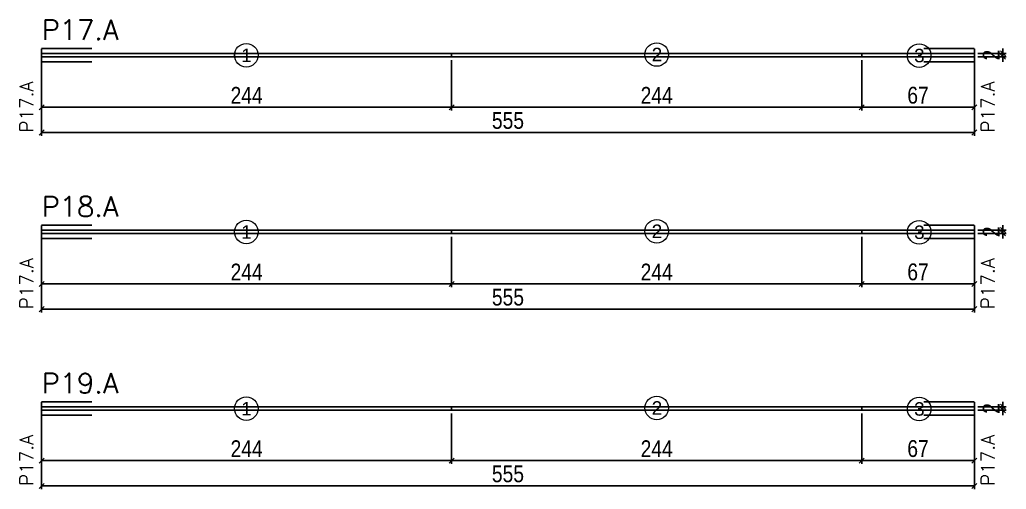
# Model space of a CAD drawing. Extents: x 20827 to 21850, y 13379 to 16714.
# Drawn here: x 20827 to 21414, y 16435 to 16714 of the extents above; entities that cross this region are included whole.
import ezdxf
from ezdxf.enums import TextEntityAlignment as Align

# ---------------------------------------------------------------- set-up
doc = ezdxf.new("R2010")
doc.units = 0
doc.linetypes.add('HIDDEN', pattern=[0.375, 0.25, -0.125])
doc.layers.get('0').update_dxf_attribs({"color": 1, "linetype": 'CONTINUOUS'})
doc.layers.get('Defpoints').update_dxf_attribs({"linetype": 'CONTINUOUS'})
for name, color, linetype in [('COTA', 241, 'CONTINUOUS'), ('Painéis', 255, 'CONTINUOUS'), ('SARR_2.2x5', 91, 'CONTINUOUS')]:
    doc.layers.add(name, color=color, linetype=linetype)
doc.layers.add('DIVISAO', color=142, linetype='CONTINUOUS', lineweight=15)
doc.layers.add('NUMERACAO', color=5, linetype='CONTINUOUS', lineweight=15)
doc.styles.add('ARIAL', font='arial.ttf')
doc.styles.add('COTA TECNICA', font='techl___.ttf', dxfattribs={"height": 10})
doc.styles.get("Standard").update_dxf_attribs({"font": 'ROMANS.SHX'})
doc.dimstyles.new('PAINEL', dxfattribs={"dimtxt": 10, "dimasz": 3, "dimexe": 3, "dimexo": 3, "dimgap": 3, "dimtad": 1, "dimdec": 1, "dimzin": 12, "dimdsep": 46, "dimtxsty": 'COTA TECNICA', "dimblk1": 'OBLIQUE', "dimblk2": 'OBLIQUE', "dimsah": 1, "dimcen": 0.9, "dimclrd": 4, "dimclre": 4, "dimclrt": 240, "dimadec": 1, "dimazin": 3, "dimtfac": 1, "dimtdec": 1, "dimtmove": 0, "dimatfit": 3, "dimfxl": 1, "dimtolj": 1, "dimtzin": 12, "dimarcsym": 0})

# ---------------------------------------------------------------- blocks, each defined once
blk = doc.blocks.new('_Oblique')
at = {"color": 0, "linetype": 'ByBlock', "lineweight": -2}
blk.add_line((-0.5, -0.5), (0.5, 0.5), dxfattribs=at)
blk = doc.blocks.new('*D24')
at = {"layer": 'COTA', "color": 4, "linetype": 'Continuous', "lineweight": -2, "transparency": 16777216}
for p, q in [((20840.38, 16689.88), (20840.38, 16659.88)), ((21084.38, 16689.88), (21084.38, 16659.88)), ((20840.38, 16661.88), (21084.38, 16661.88))]:
    blk.add_line(p, q, dxfattribs=at)
at = {"layer": 'Defpoints', "color": 0, "linetype": 'Continuous', "transparency": 16777216}
for p in [(20840.38, 16691.88), (21084.38, 16691.88), (21084.38, 16661.88)]:
    blk.add_point(p, dxfattribs=at)
at = {"layer": 'COTA', "color": 4, "linetype": 'Continuous', "lineweight": -2, "transparency": 16777216, "xscale": 3, "yscale": 3, "zscale": 3, "rotation": 180}
blk.add_blockref('_Oblique', (20840.38, 16661.88), dxfattribs=at)
at = {"layer": 'COTA', "color": 4, "linetype": 'Continuous', "lineweight": -2, "transparency": 16777216, "xscale": 3, "yscale": 3, "zscale": 3}
blk.add_blockref('_Oblique', (21084.38, 16661.88), dxfattribs=at)
at = {"layer": 'COTA', "color": 240, "linetype": 'Continuous', "transparency": 16777216, "insert": (20962.38, 16668.95), "char_height": 10, "attachment_point": 5, "style": 'COTA TECNICA'}
blk.add_mtext('\\A1;244', dxfattribs=at)
blk = doc.blocks.new('*D25')
at = {"layer": 'COTA', "color": 4, "linetype": 'Continuous', "lineweight": -2, "transparency": 16777216}
for p, q in [((21084.38, 16689.88), (21084.38, 16659.88)), ((21328.38, 16689.88), (21328.38, 16659.88)), ((21084.38, 16661.88), (21328.38, 16661.88))]:
    blk.add_line(p, q, dxfattribs=at)
at = {"layer": 'Defpoints', "color": 0, "linetype": 'Continuous', "transparency": 16777216}
for p in [(21084.38, 16691.88), (21328.38, 16691.88), (21328.38, 16661.88)]:
    blk.add_point(p, dxfattribs=at)
at = {"layer": 'COTA', "color": 4, "linetype": 'Continuous', "lineweight": -2, "transparency": 16777216, "xscale": 3, "yscale": 3, "zscale": 3, "rotation": 180}
blk.add_blockref('_Oblique', (21084.38, 16661.88), dxfattribs=at)
at = {"layer": 'COTA', "color": 4, "linetype": 'Continuous', "lineweight": -2, "transparency": 16777216, "xscale": 3, "yscale": 3, "zscale": 3}
blk.add_blockref('_Oblique', (21328.38, 16661.88), dxfattribs=at)
at = {"layer": 'COTA', "color": 240, "linetype": 'Continuous', "transparency": 16777216, "insert": (21206.38, 16668.95), "char_height": 10, "attachment_point": 5, "style": 'COTA TECNICA'}
blk.add_mtext('\\A1;244', dxfattribs=at)
blk = doc.blocks.new('*D26')
at = {"layer": 'COTA', "color": 4, "linetype": 'Continuous', "lineweight": -2, "transparency": 16777216}
for p, q in [((21328.38, 16689.88), (21328.38, 16659.88)), ((21395.38, 16689.88), (21395.38, 16659.88)), ((21328.38, 16661.88), (21395.38, 16661.88))]:
    blk.add_line(p, q, dxfattribs=at)
at = {"layer": 'Defpoints', "color": 0, "linetype": 'Continuous', "transparency": 16777216}
for p in [(21328.38, 16691.88), (21395.38, 16691.88), (21395.38, 16661.88)]:
    blk.add_point(p, dxfattribs=at)
at = {"layer": 'COTA', "color": 4, "linetype": 'Continuous', "lineweight": -2, "transparency": 16777216, "xscale": 3, "yscale": 3, "zscale": 3, "rotation": 180}
blk.add_blockref('_Oblique', (21328.38, 16661.88), dxfattribs=at)
at = {"layer": 'COTA', "color": 4, "linetype": 'Continuous', "lineweight": -2, "transparency": 16777216, "xscale": 3, "yscale": 3, "zscale": 3}
blk.add_blockref('_Oblique', (21395.38, 16661.88), dxfattribs=at)
at = {"layer": 'COTA', "color": 240, "linetype": 'Continuous', "transparency": 16777216, "insert": (21361.88, 16668.98), "char_height": 10, "attachment_point": 5, "style": 'COTA TECNICA'}
blk.add_mtext('\\A1;67', dxfattribs=at)
blk = doc.blocks.new('*D27')
at = {"layer": 'COTA', "color": 4, "linetype": 'Continuous', "lineweight": -2, "transparency": 16777216}
for p, q in [((20840.38, 16689.88), (20840.38, 16644.88)), ((21395.38, 16689.88), (21395.38, 16644.88)), ((20840.38, 16646.88), (21395.38, 16646.88))]:
    blk.add_line(p, q, dxfattribs=at)
at = {"layer": 'Defpoints', "color": 0, "linetype": 'Continuous', "transparency": 16777216}
for p in [(20840.38, 16691.88), (21395.38, 16691.88), (21395.38, 16646.88)]:
    blk.add_point(p, dxfattribs=at)
at = {"layer": 'COTA', "color": 4, "linetype": 'Continuous', "lineweight": -2, "transparency": 16777216, "xscale": 3, "yscale": 3, "zscale": 3, "rotation": 180}
blk.add_blockref('_Oblique', (20840.38, 16646.88), dxfattribs=at)
at = {"layer": 'COTA', "color": 4, "linetype": 'Continuous', "lineweight": -2, "transparency": 16777216, "xscale": 3, "yscale": 3, "zscale": 3}
blk.add_blockref('_Oblique', (21395.38, 16646.88), dxfattribs=at)
at = {"layer": 'COTA', "color": 240, "linetype": 'Continuous', "transparency": 16777216, "insert": (21117.88, 16653.98), "char_height": 10, "attachment_point": 5, "style": 'COTA TECNICA'}
blk.add_mtext('\\A1;555', dxfattribs=at)
blk = doc.blocks.new('*D28')
at = {"layer": 'COTA', "color": 4, "linetype": 'Continuous', "lineweight": -2, "transparency": 16777216}
for p, q in [((21412.38, 16693.88), (21412.38, 16696.88)), ((21397.38, 16693.88), (21414.38, 16693.88)), ((21397.38, 16691.88), (21414.38, 16691.88)), ((21412.38, 16691.88), (21412.38, 16693.88)), ((21412.38, 16691.88), (21412.38, 16688.88))]:
    blk.add_line(p, q, dxfattribs=at)
at = {"layer": 'Defpoints', "color": 0, "linetype": 'Continuous', "transparency": 16777216}
for p in [(21395.38, 16693.88), (21395.38, 16691.88), (21412.38, 16693.88)]:
    blk.add_point(p, dxfattribs=at)
at = {"layer": 'COTA', "color": 4, "linetype": 'Continuous', "lineweight": -2, "transparency": 16777216, "xscale": 3, "yscale": 3, "zscale": 3}
for p, rotation in [((21412.38, 16693.88), 270), ((21412.38, 16691.88), 90)]:
    blk.add_blockref('_Oblique', p, dxfattribs=dict(at, rotation=rotation))
at = {"layer": 'COTA', "color": 240, "linetype": 'Continuous', "transparency": 16777216, "insert": (21405.38, 16692.88), "char_height": 10, "attachment_point": 5, "rotation": 90, "style": 'COTA TECNICA'}
blk.add_mtext('\\A1;2', dxfattribs=at)
blk = doc.blocks.new('nf1')
at = {"layer": 'NUMERACAO', "color": 1}
blk.add_circle((-0.19, -0.09), 7, dxfattribs=at)
at = {"layer": 'NUMERACAO', "color": 7, "style": 'ARIAL'}
blk.add_text('1', height=8, dxfattribs=at).set_placement((-0.06, -0.09), align=Align.MIDDLE_CENTER)
blk = doc.blocks.new('nf2')
at = {"layer": 'NUMERACAO', "color": 1}
blk.add_circle((0.01, 0.32), 7, dxfattribs=at)
at = {"layer": 'NUMERACAO', "color": 7, "style": 'ARIAL'}
blk.add_text('2', height=8, dxfattribs=at).set_placement((0.15, 0.32), align=Align.MIDDLE_CENTER)
blk = doc.blocks.new('nf3')
at = {"layer": 'NUMERACAO', "color": 1}
blk.add_circle((0.67, -0.28), 7, dxfattribs=at)
at = {"layer": 'NUMERACAO', "color": 7, "style": 'ARIAL'}
blk.add_text('3', height=8, dxfattribs=at).set_placement((0.8, -0.28), align=Align.MIDDLE_CENTER)
blk = doc.blocks.new('*D29')
at = {"layer": 'COTA', "color": 4, "linetype": 'Continuous', "lineweight": -2, "transparency": 16777216}
for p, q in [((20840.38, 16584.88), (20840.38, 16554.88)), ((21084.38, 16584.88), (21084.38, 16554.88)), ((20840.38, 16556.88), (21084.38, 16556.88))]:
    blk.add_line(p, q, dxfattribs=at)
at = {"layer": 'Defpoints', "color": 0, "linetype": 'Continuous', "transparency": 16777216}
for p in [(20840.38, 16586.88), (21084.38, 16586.88), (21084.38, 16556.88)]:
    blk.add_point(p, dxfattribs=at)
at = {"layer": 'COTA', "color": 4, "linetype": 'Continuous', "lineweight": -2, "transparency": 16777216, "xscale": 3, "yscale": 3, "zscale": 3, "rotation": 180}
blk.add_blockref('_Oblique', (20840.38, 16556.88), dxfattribs=at)
at = {"layer": 'COTA', "color": 4, "linetype": 'Continuous', "lineweight": -2, "transparency": 16777216, "xscale": 3, "yscale": 3, "zscale": 3}
blk.add_blockref('_Oblique', (21084.38, 16556.88), dxfattribs=at)
at = {"layer": 'COTA', "color": 240, "linetype": 'Continuous', "transparency": 16777216, "insert": (20962.38, 16563.95), "char_height": 10, "attachment_point": 5, "style": 'COTA TECNICA'}
blk.add_mtext('\\A1;244', dxfattribs=at)
blk = doc.blocks.new('*D30')
at = {"layer": 'COTA', "color": 4, "linetype": 'Continuous', "lineweight": -2, "transparency": 16777216}
for p, q in [((21084.38, 16584.88), (21084.38, 16554.88)), ((21328.38, 16584.88), (21328.38, 16554.88)), ((21084.38, 16556.88), (21328.38, 16556.88))]:
    blk.add_line(p, q, dxfattribs=at)
at = {"layer": 'Defpoints', "color": 0, "linetype": 'Continuous', "transparency": 16777216}
for p in [(21084.38, 16586.88), (21328.38, 16586.88), (21328.38, 16556.88)]:
    blk.add_point(p, dxfattribs=at)
at = {"layer": 'COTA', "color": 4, "linetype": 'Continuous', "lineweight": -2, "transparency": 16777216, "xscale": 3, "yscale": 3, "zscale": 3, "rotation": 180}
blk.add_blockref('_Oblique', (21084.38, 16556.88), dxfattribs=at)
at = {"layer": 'COTA', "color": 4, "linetype": 'Continuous', "lineweight": -2, "transparency": 16777216, "xscale": 3, "yscale": 3, "zscale": 3}
blk.add_blockref('_Oblique', (21328.38, 16556.88), dxfattribs=at)
at = {"layer": 'COTA', "color": 240, "linetype": 'Continuous', "transparency": 16777216, "insert": (21206.38, 16563.95), "char_height": 10, "attachment_point": 5, "style": 'COTA TECNICA'}
blk.add_mtext('\\A1;244', dxfattribs=at)
blk = doc.blocks.new('*D31')
at = {"layer": 'COTA', "color": 4, "linetype": 'Continuous', "lineweight": -2, "transparency": 16777216}
for p, q in [((21328.38, 16584.88), (21328.38, 16554.88)), ((21395.38, 16584.88), (21395.38, 16554.88)), ((21328.38, 16556.88), (21395.38, 16556.88))]:
    blk.add_line(p, q, dxfattribs=at)
at = {"layer": 'Defpoints', "color": 0, "linetype": 'Continuous', "transparency": 16777216}
for p in [(21328.38, 16586.88), (21395.38, 16586.88), (21395.38, 16556.88)]:
    blk.add_point(p, dxfattribs=at)
at = {"layer": 'COTA', "color": 4, "linetype": 'Continuous', "lineweight": -2, "transparency": 16777216, "xscale": 3, "yscale": 3, "zscale": 3, "rotation": 180}
blk.add_blockref('_Oblique', (21328.38, 16556.88), dxfattribs=at)
at = {"layer": 'COTA', "color": 4, "linetype": 'Continuous', "lineweight": -2, "transparency": 16777216, "xscale": 3, "yscale": 3, "zscale": 3}
blk.add_blockref('_Oblique', (21395.38, 16556.88), dxfattribs=at)
at = {"layer": 'COTA', "color": 240, "linetype": 'Continuous', "transparency": 16777216, "insert": (21361.88, 16563.98), "char_height": 10, "attachment_point": 5, "style": 'COTA TECNICA'}
blk.add_mtext('\\A1;67', dxfattribs=at)
blk = doc.blocks.new('*D32')
at = {"layer": 'COTA', "color": 4, "linetype": 'Continuous', "lineweight": -2, "transparency": 16777216}
for p, q in [((20840.38, 16584.88), (20840.38, 16539.88)), ((21395.38, 16584.88), (21395.38, 16539.88)), ((20840.38, 16541.88), (21395.38, 16541.88))]:
    blk.add_line(p, q, dxfattribs=at)
at = {"layer": 'Defpoints', "color": 0, "linetype": 'Continuous', "transparency": 16777216}
for p in [(20840.38, 16586.88), (21395.38, 16586.88), (21395.38, 16541.88)]:
    blk.add_point(p, dxfattribs=at)
at = {"layer": 'COTA', "color": 4, "linetype": 'Continuous', "lineweight": -2, "transparency": 16777216, "xscale": 3, "yscale": 3, "zscale": 3, "rotation": 180}
blk.add_blockref('_Oblique', (20840.38, 16541.88), dxfattribs=at)
at = {"layer": 'COTA', "color": 4, "linetype": 'Continuous', "lineweight": -2, "transparency": 16777216, "xscale": 3, "yscale": 3, "zscale": 3}
blk.add_blockref('_Oblique', (21395.38, 16541.88), dxfattribs=at)
at = {"layer": 'COTA', "color": 240, "linetype": 'Continuous', "transparency": 16777216, "insert": (21117.88, 16548.98), "char_height": 10, "attachment_point": 5, "style": 'COTA TECNICA'}
blk.add_mtext('\\A1;555', dxfattribs=at)
blk = doc.blocks.new('*D33')
at = {"layer": 'COTA', "color": 4, "linetype": 'Continuous', "lineweight": -2, "transparency": 16777216}
for p, q in [((21397.38, 16588.88), (21414.38, 16588.88)), ((21412.38, 16588.88), (21412.38, 16591.88)), ((21412.38, 16586.88), (21412.38, 16588.88)), ((21397.38, 16586.88), (21414.38, 16586.88)), ((21412.38, 16586.88), (21412.38, 16583.88))]:
    blk.add_line(p, q, dxfattribs=at)
at = {"layer": 'Defpoints', "color": 0, "linetype": 'Continuous', "transparency": 16777216}
for p in [(21395.38, 16588.88), (21412.38, 16588.88), (21395.38, 16586.88)]:
    blk.add_point(p, dxfattribs=at)
at = {"layer": 'COTA', "color": 4, "linetype": 'Continuous', "lineweight": -2, "transparency": 16777216, "xscale": 3, "yscale": 3, "zscale": 3}
for p, rotation in [((21412.38, 16588.88), 270), ((21412.38, 16586.88), 90)]:
    blk.add_blockref('_Oblique', p, dxfattribs=dict(at, rotation=rotation))
at = {"layer": 'COTA', "color": 240, "linetype": 'Continuous', "transparency": 16777216, "insert": (21405.38, 16587.88), "char_height": 10, "attachment_point": 5, "rotation": 90, "style": 'COTA TECNICA'}
blk.add_mtext('\\A1;2', dxfattribs=at)
blk = doc.blocks.new('*D34')
at = {"layer": 'COTA', "color": 4, "linetype": 'Continuous', "lineweight": -2, "transparency": 16777216}
for p, q in [((20840.38, 16479.88), (20840.38, 16449.88)), ((21084.38, 16479.88), (21084.38, 16449.88)), ((20840.38, 16451.88), (21084.38, 16451.88))]:
    blk.add_line(p, q, dxfattribs=at)
at = {"layer": 'Defpoints', "color": 0, "linetype": 'Continuous', "transparency": 16777216}
for p in [(20840.38, 16481.88), (21084.38, 16481.88), (21084.38, 16451.88)]:
    blk.add_point(p, dxfattribs=at)
at = {"layer": 'COTA', "color": 4, "linetype": 'Continuous', "lineweight": -2, "transparency": 16777216, "xscale": 3, "yscale": 3, "zscale": 3, "rotation": 180}
blk.add_blockref('_Oblique', (20840.38, 16451.88), dxfattribs=at)
at = {"layer": 'COTA', "color": 4, "linetype": 'Continuous', "lineweight": -2, "transparency": 16777216, "xscale": 3, "yscale": 3, "zscale": 3}
blk.add_blockref('_Oblique', (21084.38, 16451.88), dxfattribs=at)
at = {"layer": 'COTA', "color": 240, "linetype": 'Continuous', "transparency": 16777216, "insert": (20962.38, 16458.95), "char_height": 10, "attachment_point": 5, "style": 'COTA TECNICA'}
blk.add_mtext('\\A1;244', dxfattribs=at)
blk = doc.blocks.new('*D35')
at = {"layer": 'COTA', "color": 4, "linetype": 'Continuous', "lineweight": -2, "transparency": 16777216}
for p, q in [((21084.38, 16479.88), (21084.38, 16449.88)), ((21328.38, 16479.88), (21328.38, 16449.88)), ((21084.38, 16451.88), (21328.38, 16451.88))]:
    blk.add_line(p, q, dxfattribs=at)
at = {"layer": 'Defpoints', "color": 0, "linetype": 'Continuous', "transparency": 16777216}
for p in [(21084.38, 16481.88), (21328.38, 16481.88), (21328.38, 16451.88)]:
    blk.add_point(p, dxfattribs=at)
at = {"layer": 'COTA', "color": 4, "linetype": 'Continuous', "lineweight": -2, "transparency": 16777216, "xscale": 3, "yscale": 3, "zscale": 3, "rotation": 180}
blk.add_blockref('_Oblique', (21084.38, 16451.88), dxfattribs=at)
at = {"layer": 'COTA', "color": 4, "linetype": 'Continuous', "lineweight": -2, "transparency": 16777216, "xscale": 3, "yscale": 3, "zscale": 3}
blk.add_blockref('_Oblique', (21328.38, 16451.88), dxfattribs=at)
at = {"layer": 'COTA', "color": 240, "linetype": 'Continuous', "transparency": 16777216, "insert": (21206.38, 16458.95), "char_height": 10, "attachment_point": 5, "style": 'COTA TECNICA'}
blk.add_mtext('\\A1;244', dxfattribs=at)
blk = doc.blocks.new('*D36')
at = {"layer": 'COTA', "color": 4, "linetype": 'Continuous', "lineweight": -2, "transparency": 16777216}
for p, q in [((21328.38, 16479.88), (21328.38, 16449.88)), ((21395.38, 16479.88), (21395.38, 16449.88)), ((21328.38, 16451.88), (21395.38, 16451.88))]:
    blk.add_line(p, q, dxfattribs=at)
at = {"layer": 'Defpoints', "color": 0, "linetype": 'Continuous', "transparency": 16777216}
for p in [(21328.38, 16481.88), (21395.38, 16481.88), (21395.38, 16451.88)]:
    blk.add_point(p, dxfattribs=at)
at = {"layer": 'COTA', "color": 4, "linetype": 'Continuous', "lineweight": -2, "transparency": 16777216, "xscale": 3, "yscale": 3, "zscale": 3, "rotation": 180}
blk.add_blockref('_Oblique', (21328.38, 16451.88), dxfattribs=at)
at = {"layer": 'COTA', "color": 4, "linetype": 'Continuous', "lineweight": -2, "transparency": 16777216, "xscale": 3, "yscale": 3, "zscale": 3}
blk.add_blockref('_Oblique', (21395.38, 16451.88), dxfattribs=at)
at = {"layer": 'COTA', "color": 240, "linetype": 'Continuous', "transparency": 16777216, "insert": (21361.88, 16458.98), "char_height": 10, "attachment_point": 5, "style": 'COTA TECNICA'}
blk.add_mtext('\\A1;67', dxfattribs=at)
blk = doc.blocks.new('*D37')
at = {"layer": 'COTA', "color": 4, "linetype": 'Continuous', "lineweight": -2, "transparency": 16777216}
for p, q in [((20840.38, 16479.88), (20840.38, 16434.88)), ((21395.38, 16479.88), (21395.38, 16434.88)), ((20840.38, 16436.88), (21395.38, 16436.88))]:
    blk.add_line(p, q, dxfattribs=at)
at = {"layer": 'Defpoints', "color": 0, "linetype": 'Continuous', "transparency": 16777216}
for p in [(20840.38, 16481.88), (21395.38, 16481.88), (21395.38, 16436.88)]:
    blk.add_point(p, dxfattribs=at)
at = {"layer": 'COTA', "color": 4, "linetype": 'Continuous', "lineweight": -2, "transparency": 16777216, "xscale": 3, "yscale": 3, "zscale": 3, "rotation": 180}
blk.add_blockref('_Oblique', (20840.38, 16436.88), dxfattribs=at)
at = {"layer": 'COTA', "color": 4, "linetype": 'Continuous', "lineweight": -2, "transparency": 16777216, "xscale": 3, "yscale": 3, "zscale": 3}
blk.add_blockref('_Oblique', (21395.38, 16436.88), dxfattribs=at)
at = {"layer": 'COTA', "color": 240, "linetype": 'Continuous', "transparency": 16777216, "insert": (21117.88, 16443.98), "char_height": 10, "attachment_point": 5, "style": 'COTA TECNICA'}
blk.add_mtext('\\A1;555', dxfattribs=at)
blk = doc.blocks.new('*D38')
at = {"layer": 'COTA', "color": 4, "linetype": 'Continuous', "lineweight": -2, "transparency": 16777216}
for p, q in [((21397.38, 16483.88), (21414.38, 16483.88)), ((21412.38, 16483.88), (21412.38, 16486.88)), ((21412.38, 16481.88), (21412.38, 16483.88)), ((21397.38, 16481.88), (21414.38, 16481.88)), ((21412.38, 16481.88), (21412.38, 16478.88))]:
    blk.add_line(p, q, dxfattribs=at)
at = {"layer": 'Defpoints', "color": 0, "linetype": 'Continuous', "transparency": 16777216}
for p in [(21395.38, 16483.88), (21412.38, 16483.88), (21395.38, 16481.88)]:
    blk.add_point(p, dxfattribs=at)
at = {"layer": 'COTA', "color": 4, "linetype": 'Continuous', "lineweight": -2, "transparency": 16777216, "xscale": 3, "yscale": 3, "zscale": 3}
for p, rotation in [((21412.38, 16483.88), 270), ((21412.38, 16481.88), 90)]:
    blk.add_blockref('_Oblique', p, dxfattribs=dict(at, rotation=rotation))
at = {"layer": 'COTA', "color": 240, "linetype": 'Continuous', "transparency": 16777216, "insert": (21405.38, 16482.88), "char_height": 10, "attachment_point": 5, "rotation": 90, "style": 'COTA TECNICA'}
blk.add_mtext('\\A1;2', dxfattribs=at)

msp = doc.modelspace()

# ---------------------------------------------------------------- linework, layer by layer
at = {"layer": 'COTA', "linetype": 'Continuous'}
msp.add_lwpolyline([(20955.27, 16693.88), (20840.38, 16693.88), (20840.38, 16691.88), (20870.38, 16691.88), (20955.24, 16691.88, -0.032429), (20955.18, 16692.78, -0.039283)], format="xyb", close=True, dxfattribs=at)
msp.add_lwpolyline([(20955.27, 16693.88), (20840.38, 16693.88), (20840.38, 16691.88), (20870.38, 16691.88), (20955.24, 16691.88, -0.032429), (20955.18, 16692.78, -0.039283)], format="xyb", close=True, dxfattribs=at)
at = {"layer": 'Painéis', "linetype": 'Continuous'}
for points in [[(20840.38, 16691.88), (20840.38, 16693.88)], [(20840.38, 16693.88), (21084.38, 16693.88)], [(20840.38, 16691.88), (21084.38, 16691.88)], [(21084.38, 16691.88), (21084.38, 16693.88)], [(21084.38, 16693.88), (21328.38, 16693.88)], [(21084.38, 16691.88), (21328.38, 16691.88)], [(21328.38, 16691.88), (21328.38, 16693.88)], [(21328.38, 16693.88), (21395.38, 16693.88)], [(21328.38, 16691.88), (21395.38, 16691.88)], [(21395.38, 16691.88), (21395.38, 16693.88)], [(21395.38, 16691.88), (21395.38, 16693.88)], [(20840.38, 16586.88), (20840.38, 16588.88)], [(20840.38, 16588.88), (21084.38, 16588.88)], [(21084.38, 16586.88), (21084.38, 16588.88)], [(21084.38, 16588.88), (21328.38, 16588.88)], [(21328.38, 16586.88), (21328.38, 16588.88)], [(21328.38, 16588.88), (21395.38, 16588.88)], [(21395.38, 16586.88), (21395.38, 16588.88)], [(21395.38, 16586.88), (21395.38, 16588.88)], [(20840.38, 16586.88), (21084.38, 16586.88)], [(21084.38, 16586.88), (21328.38, 16586.88)], [(21328.38, 16586.88), (21395.38, 16586.88)], [(20840.38, 16481.88), (20840.38, 16483.88)], [(20840.38, 16483.88), (21084.38, 16483.88)], [(21084.38, 16481.88), (21084.38, 16483.88)], [(21084.38, 16483.88), (21328.38, 16483.88)], [(21328.38, 16481.88), (21328.38, 16483.88)], [(21328.38, 16483.88), (21395.38, 16483.88)], [(21395.38, 16481.88), (21395.38, 16483.88)], [(21395.38, 16481.88), (21395.38, 16483.88)], [(20840.38, 16481.88), (21084.38, 16481.88)], [(21084.38, 16481.88), (21328.38, 16481.88)], [(21328.38, 16481.88), (21395.38, 16481.88)]]:
    msp.add_lwpolyline(points, dxfattribs=at)
at = {"layer": 'SARR_2.2x5', "linetype": 'HIDDEN'}
for points in [[(20840.38, 16696.88), (20870.38, 16696.88)], [(20840.38, 16688.88), (20840.38, 16696.88)], [(21365.38, 16696.88), (21395.38, 16696.88)], [(21395.38, 16688.88), (21395.38, 16696.88)], [(20840.38, 16693.88), (20870.38, 16693.88)], [(20840.38, 16691.88), (20870.38, 16691.88)], [(20840.38, 16688.88), (20870.38, 16688.88)], [(21365.38, 16693.88), (21395.38, 16693.88)], [(21365.38, 16691.88), (21395.38, 16691.88)], [(21365.38, 16688.88), (21395.38, 16688.88)], [(20840.38, 16591.88), (20870.38, 16591.88)], [(20840.38, 16583.88), (20840.38, 16591.88)], [(20840.38, 16588.88), (20870.38, 16588.88)], [(21365.38, 16591.88), (21395.38, 16591.88)], [(21365.38, 16588.88), (21395.38, 16588.88)], [(21395.38, 16583.88), (21395.38, 16591.88)], [(20840.38, 16586.88), (20870.38, 16586.88)], [(20840.38, 16583.88), (20870.38, 16583.88)], [(21365.38, 16586.88), (21395.38, 16586.88)], [(21365.38, 16583.88), (21395.38, 16583.88)], [(20840.38, 16486.88), (20870.38, 16486.88)], [(20840.38, 16478.88), (20840.38, 16486.88)], [(20840.38, 16483.88), (20870.38, 16483.88)], [(21365.38, 16486.88), (21395.38, 16486.88)], [(21365.38, 16483.88), (21395.38, 16483.88)], [(21395.38, 16478.88), (21395.38, 16486.88)], [(20840.38, 16481.88), (20870.38, 16481.88)], [(20840.38, 16478.88), (20870.38, 16478.88)], [(21365.38, 16481.88), (21395.38, 16481.88)], [(21365.38, 16478.88), (21395.38, 16478.88)]]:
    msp.add_lwpolyline(points, dxfattribs=at)

# ---------------------------------------------------------------- block references
at = {"layer": 'COTA', "linetype": 'Continuous'}
for name, p in [('nf2', (21206.38, 16692.88)), ('nf1', (20962.38, 16692.88)), ('nf3', (21361.88, 16692.88)), ('nf1', (20962.38, 16587.88)), ('nf2', (21206.38, 16587.88)), ('nf3', (21361.88, 16587.88)), ('nf1', (20962.38, 16482.88)), ('nf2', (21206.38, 16482.88)), ('nf3', (21361.88, 16482.88))]:
    msp.add_blockref(name, p, dxfattribs=at)

# ---------------------------------------------------------------- texts
at = {"linetype": 'Continuous'}
for s, p in [('P17.A', (20840.38, 16701.88)), ('P18.A', (20840.38, 16596.88)), ('P19.A', (20840.38, 16491.88))]:
    msp.add_text(s, height=12, dxfattribs=at).set_placement(p)
at = {"layer": 'DIVISAO', "linetype": 'Continuous'}
for p in [(20835.38, 16646.88), (21407.38, 16646.88), (20835.38, 16541.88), (21407.38, 16541.88), (20835.38, 16436.88), (21407.38, 16436.88)]:
    msp.add_text('P17.A', height=8, rotation=90, dxfattribs=at).set_placement(p)

# ---------------------------------------------------------------- dimensions: what is measured, and where the dimension line sits
at = {"layer": 'COTA', "linetype": 'Continuous'}
for base, p1, p2, picture, middle in [((21412.38, 16693.88), (21395.38, 16691.88), (21395.38, 16693.88), '*D28', (21405.38, 16692.88)), ((21412.38, 16588.88), (21395.38, 16586.88), (21395.38, 16588.88), '*D33', (21405.38, 16587.88)), ((21412.38, 16483.88), (21395.38, 16481.88), (21395.38, 16483.88), '*D38', (21405.38, 16482.88))]:
    dim = msp.add_linear_dim(base=base, p1=p1, p2=p2, angle=90, dimstyle='PAINEL', override={"dimexe": 2, "dimexo": 2, "dimgap": 2, "dimadec": 8, "dimtix": 1, "dimatfit": 2, "dimldrblk": 'Oblique'}, dxfattribs=at)
    dim.commit()
    dim.dimension.update_dxf_attribs({"geometry": picture, "text_midpoint": middle})
for base, p1, p2, picture, middle in [((21084.38, 16661.88), (20840.38, 16691.88), (21084.38, 16691.88), '*D24', (20962.38, 16668.95)), ((21395.38, 16646.88), (20840.38, 16691.88), (21395.38, 16691.88), '*D27', (21117.88, 16653.98)), ((21328.38, 16661.88), (21084.38, 16691.88), (21328.38, 16691.88), '*D25', (21206.38, 16668.95)), ((21395.38, 16661.88), (21328.38, 16691.88), (21395.38, 16691.88), '*D26', (21361.88, 16668.98)), ((21084.38, 16556.88), (20840.38, 16586.88), (21084.38, 16586.88), '*D29', (20962.38, 16563.95)), ((21395.38, 16541.88), (20840.38, 16586.88), (21395.38, 16586.88), '*D32', (21117.88, 16548.98)), ((21328.38, 16556.88), (21084.38, 16586.88), (21328.38, 16586.88), '*D30', (21206.38, 16563.95)), ((21395.38, 16556.88), (21328.38, 16586.88), (21395.38, 16586.88), '*D31', (21361.88, 16563.98)), ((21084.38, 16451.88), (20840.38, 16481.88), (21084.38, 16481.88), '*D34', (20962.38, 16458.95)), ((21395.38, 16436.88), (20840.38, 16481.88), (21395.38, 16481.88), '*D37', (21117.88, 16443.98)), ((21328.38, 16451.88), (21084.38, 16481.88), (21328.38, 16481.88), '*D35', (21206.38, 16458.95)), ((21395.38, 16451.88), (21328.38, 16481.88), (21395.38, 16481.88), '*D36', (21361.88, 16458.98))]:
    dim = msp.add_linear_dim(base=base, p1=p1, p2=p2, dimstyle='PAINEL', override={"dimexe": 2, "dimexo": 2, "dimgap": 2, "dimadec": 8, "dimtix": 1, "dimatfit": 2, "dimldrblk": 'Oblique'}, dxfattribs=at)
    dim.commit()
    dim.dimension.update_dxf_attribs({"geometry": picture, "text_midpoint": middle})

doc.saveas('drawing.dxf')
